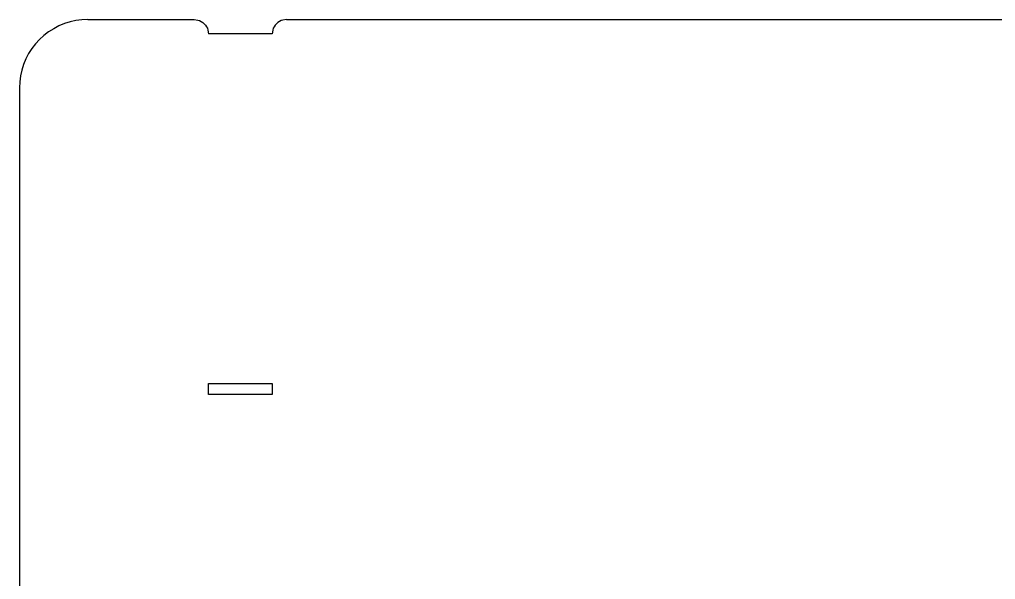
# Model space of a CAD drawing. Extents: x -174 to 174, y -110 to 110.
# Drawn here: x -135.6 to 0.5, y 32.4 to 110.5 of the extents above; entities that cross this region are included whole.
import ezdxf

# ---------------------------------------------------------------- set-up
doc = ezdxf.new("R2010")
doc.units = 0
doc.header["$MEASUREMENT"] = 0
doc.layers.get('0').update_dxf_attribs({"linetype": 'CONTINUOUS'})

msp = doc.modelspace()

# ---------------------------------------------------------------- linework, layer by layer
for p, q in [((-127.7, 110.35), (-128.51, 110.17)), ((-126.88, 110.45), (-127.7, 110.35)), ((-126.05, 110.49), (-126.88, 110.45)), ((-126.05, 110.49), (-111.22, 110.49)), ((-111.22, 110.49), (-110.71, 110.42)), ((-110.71, 110.42), (-110.46, 110.34)), ((-110.46, 110.34), (-110.22, 110.22)), ((-99.1, 110.34), (-99.33, 110.22)), ((-98.85, 110.42), (-99.1, 110.34)), ((-98.33, 110.49), (-98.85, 110.42)), ((-98.33, 110.49), (0.53, 110.49)), ((0.53, 110.49), (2.33, 110.49)), ((-130.81, 109.21), (-131.51, 108.77)), ((-130.07, 109.6), (-130.81, 109.21)), ((-129.31, 109.92), (-130.07, 109.6)), ((-128.51, 110.17), (-129.31, 109.92)), ((-110.22, 110.22), (-110.01, 110.08)), ((-110.01, 110.08), (-109.81, 109.9)), ((-109.81, 109.9), (-109.64, 109.71)), ((-109.64, 109.71), (-109.49, 109.49)), ((-109.49, 109.49), (-109.37, 109.26)), ((-109.37, 109.26), (-109.29, 109.01)), ((-109.29, 109.01), (-109.22, 108.49)), ((-100.26, 109.01), (-100.33, 108.49)), ((-100.18, 109.26), (-100.26, 109.01)), ((-100.06, 109.49), (-100.18, 109.26)), ((-99.92, 109.71), (-100.06, 109.49)), ((-99.75, 109.9), (-99.92, 109.71)), ((-99.55, 110.08), (-99.75, 109.9)), ((-99.33, 110.22), (-99.55, 110.08)), ((-132.78, 107.7), (-133.34, 107.09)), ((-132.17, 108.26), (-132.78, 107.7)), ((-131.51, 108.77), (-132.17, 108.26)), ((-100.33, 108.49), (-109.22, 108.49)), ((-133.85, 106.43), (-134.3, 105.73)), ((-133.34, 107.09), (-133.85, 106.43)), ((-134.68, 104.99), (-135, 104.22)), ((-134.3, 105.73), (-134.68, 104.99)), ((-135, 104.22), (-135.25, 103.43)), ((-135.43, 102.62), (-135.54, 101.8)), ((-135.25, 103.43), (-135.43, 102.62)), ((-135.54, 101.8), (-135.57, 100.96)), ((-135.57, 100.96), (-135.57, 20)), ((-109.22, 59.69), (-100.33, 59.69)), ((-109.22, 58.17), (-109.22, 59.69)), ((-100.33, 59.69), (-100.33, 58.17)), ((-100.33, 58.17), (-109.22, 58.17))]:
    msp.add_line(p, q)

doc.saveas('drawing.dxf')
